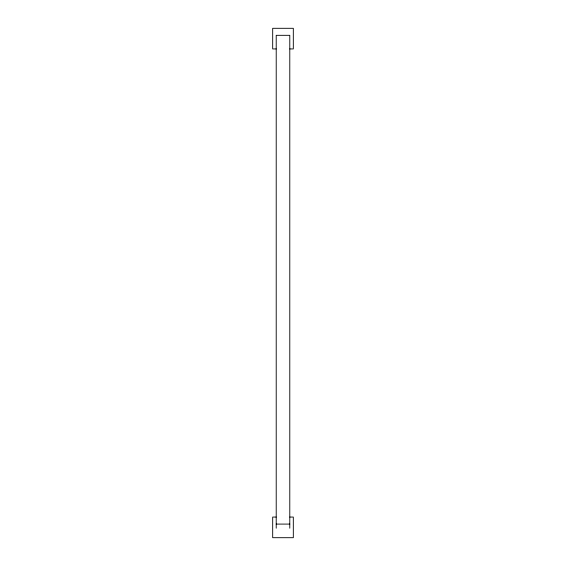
<?xml version="1.0" encoding="UTF-8"?>
<svg xmlns="http://www.w3.org/2000/svg" width="566" height="566" viewBox="0 0 566 566"><rect width="100%" height="100%" fill="white"/><g stroke="black" fill="none" stroke-linecap="round" stroke-linejoin="round"><path stroke-width="0.85" d="M276.123 48.938L272.685 48.938L272.685 28.3L293.315 28.3L293.315 48.938L289.877 48.938M276.123 517.062L272.685 517.062L272.685 537.7L293.315 537.7L293.315 517.062L289.877 517.062M276.215 524.088L289.785 524.088M289.785 528.205L289.785 35.318L276.215 35.318L276.215 528.205"/></g></svg>
